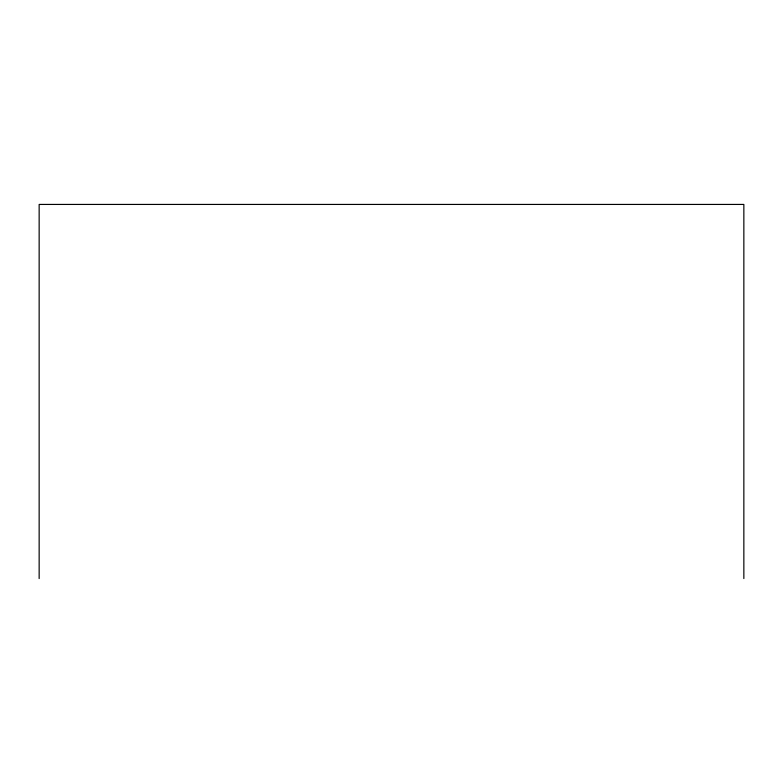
<?xml version="1.0" encoding="UTF-8"?>
<svg xmlns="http://www.w3.org/2000/svg" width="783" height="783" viewBox="0 0 783 783"><rect width="100%" height="100%" fill="white"/><g stroke="black" fill="none" stroke-linecap="round" stroke-linejoin="round"><path stroke-width="1.17" d="M743.85 578.568L743.85 204.432L39.15 204.432L39.15 578.568"/></g></svg>
